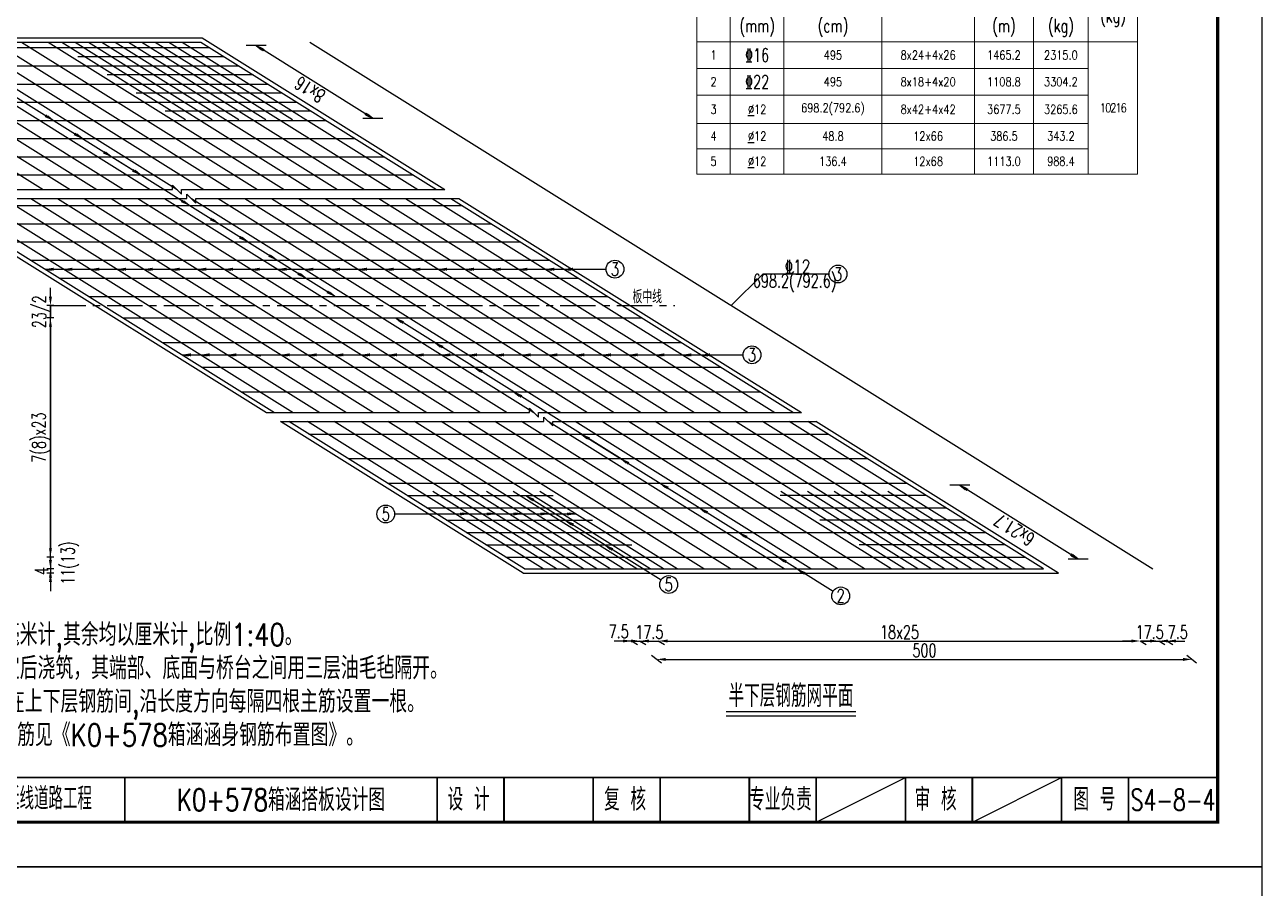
# Model space of a CAD drawing. Header units: millimetres. Extents: x -475 to 1205, y -1212 to 867.
# Drawn here: x -332.6 to -55.2, y -919.9 to -726.3 of the extents above; entities that cross this region are included whole.
import ezdxf
from ezdxf.enums import TextEntityAlignment as Align

# ---------------------------------------------------------------- set-up
doc = ezdxf.new("R2010")
doc.units = ezdxf.units.MM
doc.header["$LTSCALE"] = 0.25
doc.header["$PDMODE"] = 32
doc.header["$PDSIZE"] = 0.5
doc.linetypes.add('CENTER', pattern=[50.8, 31.75, -6.35, 6.35, -6.35])
for name, color, linetype in [('1', 7, 'Continuous'), ('2', 7, 'Continuous'), ('20', 7, 'CENTER'), ('27', 220, 'Continuous'), ('29', 6, 'Continuous'), ('图框', 7, 'Continuous'), ('尺寸标注', 2, 'Continuous'), ('文字', 7, 'Continuous'), ('标注', 4, 'Continuous'), ('结构', 7, 'Continuous'), ('表格', 7, 'Continuous')]:
    doc.layers.add(name, color=color, linetype=linetype)
doc.styles.add('DESIGN', font='romans9_.shx', dxfattribs={"width": 0.8, "bigfont": 'hztxt.shx'})
doc.styles.get("Standard").update_dxf_attribs({"font": 'simplex1.shx', "width": 0.7, "bigfont": 'hztxt.shx'})
doc.styles.add('text', font='romans__.shx', dxfattribs={"width": 0.8, "bigfont": 'hztxt.shx'})
doc.styles.add('钢筋', font='simplex1.shx', dxfattribs={"width": 0.8, "height": 2.2, "bigfont": 'hztxt.shx'})
doc.dimstyles.new('STANDARD-31.249875', dxfattribs={"dimscale": 0, "dimtxt": 3, "dimasz": 2, "dimexe": 0.8, "dimexo": 1, "dimgap": 0.5, "dimtad": 1, "dimdec": 1, "dimlfac": 3.124988, "dimzin": 9, "dimdsep": 46, "dimtxsty": 'Standard', "dimcen": 0.5, "dimclrd": 256, "dimclre": 256, "dimclrt": 7, "dimadec": 0, "dimazin": 2, "dimtfac": 1, "dimtdec": 1, "dimtix": 1, "dimtmove": 2, "dimatfit": 3, "dimfxl": 0, "dimtolj": 1, "dimtzin": 0, "dimlwd": -1, "dimlwe": -1, "dimarcsym": 0})

# ---------------------------------------------------------------- blocks, each defined once
blk = doc.blocks.new('123')
at = {"layer": '图框', "color": 2}
blk.add_lwpolyline([(370.03, 635.68), (370.03, 932.68), (-49.97, 932.68), (-49.97, 635.68)], close=True, dxfattribs=at)
blk = doc.blocks.new('series')
at = {"width": 0.75}
for tag, height, p in [('页码', 4, (-35, -19)), ('图名', 5, (-220, -282)), ('图号', 5, (-20, -282))]:
    blk.add_attdef(tag, text='', height=height, dxfattribs=at).set_placement(p, align=Align.MIDDLE_CENTER)
blk = doc.blocks.new('*T737')
at = {"layer": 'Defpoints', "color": 8, "lineweight": 0}
for p, q in [((0, 0), (7.5, 0)), ((0, 0), (0, -11)), ((7.5, 0), (19.55, 0)), ((19.55, 0), (41.48, 0)), ((41.48, 0), (62.25, 0)), ((62.25, 0), (75.48, 0)), ((75.48, 0), (87.78, 0)), ((87.78, 0), (98.81, 0)), ((98.81, 0), (98.81, -11)), ((7.5, -20.42), (19.55, -20.42)), ((19.55, -20.42), (41.48, -20.42)), ((62.25, -20.42), (75.48, -20.42)), ((75.48, -20.42), (87.78, -20.42))]:
    blk.add_line(p, q, dxfattribs=at)
at = {"layer": '表格', "color": 1, "lineweight": 0}
for p, q in [((0, -11), (7.5, -11)), ((0, -11), (0, -20.42)), ((7.5, -11), (19.55, -11)), ((19.55, -11), (41.48, -11)), ((41.48, -11), (62.25, -11)), ((62.25, -11), (75.48, -11)), ((75.48, -11), (87.78, -11)), ((87.78, -11), (98.81, -11)), ((98.81, -11), (98.81, -20.42)), ((0, -20.42), (0, -26.62)), ((98.81, -20.42), (98.81, -26.62)), ((0, -26.62), (0, -32.62)), ((98.81, -26.62), (98.81, -32.62)), ((0, -32.62), (0, -38.62)), ((98.81, -32.62), (98.81, -38.62)), ((0, -38.62), (0, -44.95)), ((98.81, -38.62), (98.81, -44.95)), ((0, -44.95), (0, -50.62)), ((98.81, -44.95), (98.81, -50.62)), ((0, -50.62), (0, -56.29)), ((98.81, -50.62), (98.81, -56.29)), ((0, -56.29), (7.5, -56.29)), ((7.5, -56.29), (19.55, -56.29)), ((19.55, -56.29), (41.48, -56.29)), ((41.48, -56.29), (62.25, -56.29)), ((62.25, -56.29), (75.48, -56.29)), ((75.48, -56.29), (87.78, -56.29)), ((87.78, -56.29), (98.81, -56.29))]:
    blk.add_line(p, q, dxfattribs=at)
at = {"layer": '表格', "color": 2, "lineweight": 0}
for p, q in [((7.5, -11), (7.5, -20.42)), ((19.55, -11), (19.55, -20.42)), ((41.48, -11), (41.48, -20.42)), ((62.25, -11), (62.25, -20.42)), ((75.48, -11), (75.48, -20.42)), ((87.78, -11), (87.78, -20.42)), ((7.5, -20.42), (7.5, -26.62)), ((19.55, -20.42), (19.55, -26.62)), ((41.48, -20.42), (41.48, -26.62)), ((62.25, -20.42), (62.25, -26.62)), ((75.48, -20.42), (75.48, -26.62)), ((87.78, -20.42), (87.78, -26.62)), ((7.5, -26.62), (7.5, -32.62)), ((19.55, -26.62), (19.55, -32.62)), ((41.48, -26.62), (41.48, -32.62)), ((62.25, -26.62), (62.25, -32.62)), ((75.48, -26.62), (75.48, -32.62)), ((87.78, -26.62), (87.78, -32.62)), ((0, -32.62), (7.5, -32.62)), ((7.5, -32.62), (19.55, -32.62)), ((7.5, -32.62), (7.5, -38.62)), ((19.55, -32.62), (41.48, -32.62)), ((19.55, -32.62), (19.55, -38.62)), ((41.48, -32.62), (62.25, -32.62)), ((41.48, -32.62), (41.48, -38.62)), ((62.25, -32.62), (75.48, -32.62)), ((62.25, -32.62), (62.25, -38.62)), ((75.48, -32.62), (87.78, -32.62)), ((75.48, -32.62), (75.48, -38.62)), ((87.78, -32.62), (87.78, -38.62)), ((0, -38.62), (7.5, -38.62)), ((7.5, -38.62), (19.55, -38.62)), ((7.5, -38.62), (7.5, -44.95)), ((19.55, -38.62), (41.48, -38.62)), ((19.55, -38.62), (19.55, -44.95)), ((41.48, -38.62), (62.25, -38.62)), ((41.48, -38.62), (41.48, -44.95)), ((62.25, -38.62), (75.48, -38.62)), ((62.25, -38.62), (62.25, -44.95)), ((75.48, -38.62), (87.78, -38.62)), ((75.48, -38.62), (75.48, -44.95)), ((87.78, -38.62), (87.78, -44.95)), ((0, -44.95), (7.5, -44.95)), ((7.5, -44.95), (19.55, -44.95)), ((7.5, -44.95), (7.5, -50.62)), ((19.55, -44.95), (41.48, -44.95)), ((19.55, -44.95), (19.55, -50.62)), ((41.48, -44.95), (62.25, -44.95)), ((41.48, -44.95), (41.48, -50.62)), ((62.25, -44.95), (75.48, -44.95)), ((62.25, -44.95), (62.25, -50.62)), ((75.48, -44.95), (87.78, -44.95)), ((75.48, -44.95), (75.48, -50.62)), ((87.78, -44.95), (87.78, -50.62)), ((0, -50.62), (7.5, -50.62)), ((7.5, -50.62), (19.55, -50.62)), ((7.5, -50.62), (7.5, -56.29)), ((19.55, -50.62), (41.48, -50.62)), ((19.55, -50.62), (19.55, -56.29)), ((41.48, -50.62), (62.25, -50.62)), ((41.48, -50.62), (41.48, -56.29)), ((62.25, -50.62), (75.48, -50.62)), ((62.25, -50.62), (62.25, -56.29)), ((75.48, -50.62), (87.78, -50.62)), ((75.48, -50.62), (75.48, -56.29)), ((87.78, -50.62), (87.78, -56.29))]:
    blk.add_line(p, q, dxfattribs=at)
at = {"layer": '表格', "lineweight": 0}
for p, q in [((0, -26.62), (7.5, -26.62)), ((7.5, -26.62), (19.55, -26.62)), ((19.55, -26.62), (41.48, -26.62)), ((62.25, -26.62), (75.48, -26.62)), ((75.48, -26.62), (87.78, -26.62)), ((87.78, -26.62), (98.81, -26.62))]:
    blk.add_line(p, q, dxfattribs=at)
at = {"layer": '表格', "color": 7, "lineweight": 0}
blk.add_line((41.48, -26.62), (62.25, -26.62), dxfattribs=at)
at = {"layer": '表格', "color": 1, "insert": (49.41, -9.5), "char_height": 6, "width": 95.8117, "attachment_point": 8, "style": 'DESIGN'}
blk.add_mtext('材料数量表', dxfattribs=at)
at = {"layer": '表格', "color": 0, "char_height": 3, "attachment_point": 5}
for s, insert, width in [('直径', (13.53, -15.71), 9.0506), ('长度', (30.52, -15.71), 18.9302), ('总长', (68.86, -15.71), 10.232), ('共重', (81.63, -15.71), 9.3035), ('合计\\P(kg)', (93.3, -18.81), 8.0303), ('编号', (3.75, -18.81), 4.5), ('根数', (51.86, -18.81), 17.7651), ('(mm)', (13.53, -23.52), 9.0506), ('(cm)', (30.52, -23.52), 18.9302), ('(m)', (68.86, -23.52), 10.232), ('(kg)', (81.63, -23.52), 9.3035), ('\x8416', (13.53, -29.62), 9.0506), ('\x8422', (13.53, -35.62), 9.0506)]:
    blk.add_mtext(s, dxfattribs=dict(at, insert=insert, width=width))
at = {"layer": '表格', "color": 0, "char_height": 2, "attachment_point": 5, "style": 'text'}
for s, insert, width in [('1', (3.75, -29.62), 4.5), ('495', (30.52, -29.62), 18.9302), ('8x24+4x26', (51.86, -29.62), 17.7651), ('1465.2', (68.86, -29.62), 10.232), ('2315.0', (81.63, -29.62), 9.3035), ('2', (3.75, -35.62), 4.5), ('495', (30.52, -35.62), 18.9302), ('8x18+4x20', (51.86, -35.62), 17.7651), ('1108.8', (68.86, -35.62), 10.232), ('3304.2', (81.63, -35.62), 9.3035), ('3', (3.75, -41.79), 4.5), ('{\\L%%C}12', (13.53, -41.79), 9.0506), ('698.2(792.6)', (30.52, -41.79), 18.9302), ('8x42+4x42', (51.86, -41.79), 17.7651), ('3677.5', (68.86, -41.79), 10.232), ('3265.6', (81.63, -41.79), 9.3035), ('{\\T0.8;10216}', (93.3, -41.45), 8.0303), ('4', (3.75, -47.79), 4.5), ('{\\L%%C}12', (13.53, -47.79), 9.0506), ('48.8', (30.52, -47.79), 18.9302), ('12x66', (51.86, -47.79), 17.7651), ('386.5', (68.86, -47.79), 10.232), ('343.2', (81.63, -47.79), 9.3035), ('5', (3.75, -53.45), 4.5), ('{\\L%%C}12', (13.53, -53.45), 9.0506), ('136.4', (30.52, -53.45), 18.9302), ('12x68', (51.86, -53.45), 17.7651), ('1113.0', (68.86, -53.45), 10.232), ('988.4', (81.63, -53.45), 9.3035)]:
    blk.add_mtext(s, dxfattribs=dict(at, insert=insert, width=width))
blk = doc.blocks.new('*D759')
at = {"layer": 'Defpoints', "color": 0}
for p in [(-316.86, -789.26), (-326.86, -792.02), (-324.61, -792.02)]:
    blk.add_point(p, dxfattribs=at)
at = {"layer": '标注'}
for p, q in [((-326.86, -787.26), (-326.86, -785.26)), ((-326.06, -789.26), (-327.66, -789.26)), ((-326.86, -789.26), (-326.86, -792.02)), ((-326.06, -792.02), (-327.66, -792.02)), ((-326.86, -794.02), (-326.86, -796.02))]:
    blk.add_line(p, q, dxfattribs=at)
for points in [[(-327.19, -787.26), (-326.52, -787.26), (-326.86, -789.26)], [(-327.19, -794.02), (-326.52, -794.02), (-326.86, -792.02)]]:
    blk.add_solid(points, dxfattribs=at)
at = {"layer": '标注', "color": 7, "insert": (-328.86, -790.64), "char_height": 3, "attachment_point": 5, "rotation": 90}
blk.add_mtext('\\A1;23/2', dxfattribs=at)
blk = doc.blocks.new('*D760')
at = {"layer": 'Defpoints', "color": 0}
for p in [(-310.63, -792.02), (-326.86, -845.66), (-324.61, -845.66)]:
    blk.add_point(p, dxfattribs=at)
at = {"layer": '标注'}
for p, q in [((-326.06, -792.02), (-327.66, -792.02)), ((-326.86, -794.02), (-326.86, -843.66)), ((-326.06, -845.66), (-327.66, -845.66))]:
    blk.add_line(p, q, dxfattribs=at)
for points in [[(-327.19, -794.02), (-326.52, -794.02), (-326.86, -792.02)], [(-327.19, -843.66), (-326.52, -843.66), (-326.86, -845.66)]]:
    blk.add_solid(points, dxfattribs=at)
at = {"layer": '标注', "color": 7, "insert": (-328.96, -818.84), "char_height": 3, "attachment_point": 5, "rotation": 90}
blk.add_mtext('\\A1;7(8)x23', dxfattribs=at)
blk = doc.blocks.new('*D738')
at = {"layer": 'Defpoints', "color": 0}
for p in [(-324.61, -845.66), (-326.86, -848.3), (-324.61, -848.3)]:
    blk.add_point(p, dxfattribs=at)
at = {"layer": '标注'}
for p, q in [((-326.86, -843.66), (-326.86, -841.66)), ((-326.06, -845.66), (-327.66, -845.66)), ((-326.86, -845.66), (-326.86, -848.3)), ((-326.06, -848.3), (-327.66, -848.3)), ((-326.86, -850.3), (-326.86, -852.3))]:
    blk.add_line(p, q, dxfattribs=at)
for points in [[(-327.19, -843.66), (-326.52, -843.66), (-326.86, -845.66)], [(-327.19, -850.3), (-326.52, -850.3), (-326.86, -848.3)]]:
    blk.add_solid(points, dxfattribs=at)
at = {"layer": '标注', "color": 7, "insert": (-322.48, -846.98), "char_height": 3, "attachment_point": 5, "rotation": 90}
blk.add_mtext('\\A1;11(13)', dxfattribs=at)
blk = doc.blocks.new('*D739')
at = {"layer": 'Defpoints', "color": 0}
for p in [(-324.61, -848.3), (-326.86, -849.26), (-324.61, -849.26)]:
    blk.add_point(p, dxfattribs=at)
at = {"layer": '标注'}
for p, q in [((-326.86, -846.3), (-326.86, -844.3)), ((-326.06, -848.3), (-327.66, -848.3)), ((-326.86, -848.3), (-326.86, -849.26)), ((-326.06, -849.26), (-327.66, -849.26)), ((-326.86, -851.26), (-326.86, -853.26))]:
    blk.add_line(p, q, dxfattribs=at)
for points in [[(-327.19, -846.3), (-326.52, -846.3), (-326.86, -848.3)], [(-327.19, -851.26), (-326.52, -851.26), (-326.86, -849.26)]]:
    blk.add_solid(points, dxfattribs=at)
at = {"layer": '标注', "color": 7, "insert": (-328.86, -848.78), "char_height": 3, "attachment_point": 5, "rotation": 90}
blk.add_mtext('\\A1;4', dxfattribs=at)
blk = doc.blocks.new('*D740')
at = {"layer": 'Defpoints', "color": 0}
for p in [(-194.92, -865.45), (-74.92, -865.45), (-70.9, -868.59)]:
    blk.add_point(p, dxfattribs=at)
at = {"layer": '标注'}
for p, q in [((-192.09, -867.67), (-189.88, -869.39)), ((-72.09, -867.67), (-69.88, -869.39)), ((-188.9, -868.59), (-72.9, -868.59))]:
    blk.add_line(p, q, dxfattribs=at)
for points in [[(-188.9, -868.26), (-188.9, -868.93), (-190.9, -868.59)], [(-72.9, -868.26), (-72.9, -868.93), (-70.9, -868.59)]]:
    blk.add_solid(points, dxfattribs=at)
at = {"layer": '标注', "color": 7, "insert": (-130.9, -866.59), "char_height": 3, "attachment_point": 5}
blk.add_mtext('\\A1;500', dxfattribs=at)
blk = doc.blocks.new('*D761')
at = {"layer": 'Defpoints', "color": 0}
for p in [(-220.84, -849.26), (-219.03, -849.26), (-194.68, -864.47)]:
    blk.add_point(p, dxfattribs=at)
at = {"layer": '标注'}
for p, q in [((-198.5, -864.47), (-200.5, -864.47)), ((-196.57, -864.42), (-195.21, -865.27)), ((-196.5, -864.47), (-194.68, -864.47)), ((-194.76, -864.42), (-193.4, -865.27)), ((-192.68, -864.47), (-190.68, -864.47))]:
    blk.add_line(p, q, dxfattribs=at)
for points in [[(-198.5, -864.13), (-198.5, -864.8), (-196.5, -864.47)], [(-192.68, -864.13), (-192.68, -864.8), (-194.68, -864.47)]]:
    blk.add_solid(points, dxfattribs=at)
at = {"layer": '标注', "color": 7, "insert": (-199.46, -862.35), "char_height": 3, "attachment_point": 5}
blk.add_mtext('\\A1;7.5', dxfattribs=at)
blk = doc.blocks.new('*D741')
at = {"layer": 'Defpoints', "color": 0}
for p in [(-219.03, -849.26), (-214.84, -849.26), (-190.5, -864.47)]:
    blk.add_point(p, dxfattribs=at)
at = {"layer": '标注'}
for p, q in [((-196.68, -864.47), (-198.68, -864.47)), ((-194.76, -864.42), (-193.4, -865.27)), ((-194.68, -864.47), (-190.5, -864.47)), ((-190.57, -864.42), (-189.21, -865.27)), ((-188.5, -864.47), (-186.5, -864.47))]:
    blk.add_line(p, q, dxfattribs=at)
for points in [[(-196.68, -864.13), (-196.68, -864.8), (-194.68, -864.47)], [(-188.5, -864.13), (-188.5, -864.8), (-190.5, -864.47)]]:
    blk.add_solid(points, dxfattribs=at)
at = {"layer": '标注', "color": 7, "insert": (-192.59, -862.47), "char_height": 3, "attachment_point": 5}
blk.add_mtext('\\A1;17.5', dxfattribs=at)
blk = doc.blocks.new('*D742')
at = {"layer": 'Defpoints', "color": 0}
for p in [(-214.84, -849.26), (-106.84, -849.26), (-82.5, -864.47)]:
    blk.add_point(p, dxfattribs=at)
at = {"layer": '标注'}
for p, q in [((-190.57, -864.42), (-189.21, -865.27)), ((-188.5, -864.47), (-84.5, -864.47)), ((-82.57, -864.42), (-81.22, -865.27))]:
    blk.add_line(p, q, dxfattribs=at)
for points in [[(-188.5, -864.13), (-188.5, -864.8), (-190.5, -864.47)], [(-84.5, -864.13), (-84.5, -864.8), (-82.5, -864.47)]]:
    blk.add_solid(points, dxfattribs=at)
at = {"layer": '标注', "color": 7, "insert": (-136.5, -862.47), "char_height": 3, "attachment_point": 5}
blk.add_mtext('\\A1;18x25', dxfattribs=at)
blk = doc.blocks.new('*D743')
at = {"layer": 'Defpoints', "color": 0}
for p in [(-106.84, -849.26), (-102.65, -849.26), (-78.31, -864.47)]:
    blk.add_point(p, dxfattribs=at)
at = {"layer": '标注'}
for p, q in [((-84.5, -864.47), (-86.5, -864.47)), ((-82.57, -864.42), (-81.22, -865.27)), ((-82.5, -864.47), (-78.31, -864.47)), ((-78.38, -864.42), (-77.03, -865.27)), ((-76.31, -864.47), (-74.31, -864.47))]:
    blk.add_line(p, q, dxfattribs=at)
for points in [[(-84.5, -864.13), (-84.5, -864.8), (-82.5, -864.47)], [(-76.31, -864.13), (-76.31, -864.8), (-78.31, -864.47)]]:
    blk.add_solid(points, dxfattribs=at)
at = {"layer": '标注', "color": 7, "insert": (-80.4, -862.47), "char_height": 3, "attachment_point": 5}
blk.add_mtext('\\A1;17.5', dxfattribs=at)
blk = doc.blocks.new('*D744')
at = {"layer": 'Defpoints', "color": 0}
for p in [(-102.65, -849.26), (-100.84, -849.26), (-76.5, -864.47)]:
    blk.add_point(p, dxfattribs=at)
at = {"layer": '标注'}
for p, q in [((-80.31, -864.47), (-82.31, -864.47)), ((-78.38, -864.42), (-77.03, -865.27)), ((-78.31, -864.47), (-76.5, -864.47)), ((-76.57, -864.42), (-75.22, -865.27)), ((-74.5, -864.47), (-72.5, -864.47))]:
    blk.add_line(p, q, dxfattribs=at)
for points in [[(-80.31, -864.13), (-80.31, -864.8), (-78.31, -864.47)], [(-74.5, -864.13), (-74.5, -864.8), (-76.5, -864.47)]]:
    blk.add_solid(points, dxfattribs=at)
at = {"layer": '标注', "color": 7, "insert": (-74.11, -862.49), "char_height": 3, "attachment_point": 5}
blk.add_mtext('\\A1;7.5', dxfattribs=at)

msp = doc.modelspace()

# ---------------------------------------------------------------- linework, layer by layer
for points, const_width in [([(-65.166, -628.085), (-445.166, -628.085), (-445.166, -905.085), (-65.166, -905.085), (-65.166, -628.085)], 0.7), ([(-445.166, -895.085), (-65.166, -895.085)], 0.4), ([(-170.166, -905.085), (-170.166, -895.085)], 0.4), ([(-155.166, -905.085), (-155.166, -895.085)], 0.4), ([(-135.166, -905.085), (-135.166, -895.085)], 0.4), ([(-120.166, -905.085), (-120.166, -895.085)], 0.4), ([(-100.166, -905.085), (-100.166, -895.085)], 0.4), ([(-85.166, -905.085), (-85.166, -895.085)], 0.4)]:
    msp.add_lwpolyline(points, dxfattribs=dict(const_width=const_width))
at = {"layer": '1'}
for p, q in [((-328.104, -781.097), (-326.604, -781.308)), ((-323.916, -781.097), (-322.416, -781.308)), ((-317.916, -781.097), (-316.416, -781.308)), ((-311.916, -781.097), (-310.416, -781.308)), ((-305.916, -781.097), (-304.416, -781.308)), ((-299.916, -781.097), (-298.416, -781.308)), ((-293.916, -781.097), (-292.416, -781.308)), ((-287.916, -781.097), (-286.416, -781.308)), ((-281.916, -781.097), (-280.416, -781.308)), ((-275.916, -781.097), (-274.416, -781.308)), ((-269.916, -781.097), (-268.416, -781.308)), ((-263.916, -781.097), (-262.416, -781.308)), ((-257.916, -781.097), (-256.416, -781.308)), ((-251.916, -781.097), (-250.416, -781.308)), ((-245.916, -781.097), (-244.416, -781.308)), ((-239.916, -781.097), (-238.416, -781.308)), ((-233.916, -781.097), (-232.416, -781.308)), ((-227.916, -781.097), (-226.416, -781.308)), ((-221.916, -781.097), (-220.416, -781.308)), ((-215.916, -781.097), (-214.416, -781.308)), ((-211.728, -781.097), (-210.228, -781.308))]:
    msp.add_line(p, q, dxfattribs=at)
at = {"layer": '2'}
for p, q in [((-412.877, -729.257), (-292.877, -729.257)), ((-292.877, -729.257), (-238.466, -763.257)), ((-280.707, -730.965), (-279.323, -731.582)), ((-280.707, -730.965), (-279.547, -731.939)), ((-254.598, -747.278), (-255.759, -746.304)), ((-254.59, -747.286), (-255.75, -746.312)), ((-326.303, -747.737), (-327.463, -746.763)), ((-254.59, -747.286), (-255.973, -746.669)), ((-319.774, -751.817), (-320.934, -750.843)), ((-313.244, -755.897), (-314.404, -754.923)), ((-306.715, -759.977), (-307.875, -759.003)), ((-299.466, -763.257), (-299.466, -762.257)), ((-299.466, -762.257), (-297.466, -764.257)), ((-358.466, -763.257), (-299.466, -763.257)), ((-355.265, -765.257), (-278.45, -813.257)), ((-355.265, -765.257), (-296.265, -765.257)), ((-297.466, -764.257), (-297.466, -763.257)), ((-297.466, -763.257), (-238.466, -763.257)), ((-296.265, -765.257), (-296.265, -764.257)), ((-296.265, -764.257), (-294.265, -766.257)), ((-294.265, -766.257), (-294.265, -765.257)), ((-294.265, -765.257), (-235.265, -765.257)), ((-235.265, -765.257), (-158.45, -813.257)), ((-295.768, -766.817), (-296.929, -765.843)), ((-289.239, -770.897), (-290.4, -769.923)), ((-282.71, -774.977), (-283.87, -774.003)), ((-276.18, -779.057), (-277.341, -778.083)), ((-328.104, -781.097), (-326.604, -781.308)), ((-328.104, -781.097), (-323.916, -781.097)), ((-323.916, -781.097), (-322.416, -781.308)), ((-317.916, -781.097), (-316.416, -781.308)), ((-311.916, -781.097), (-310.416, -781.308)), ((-305.916, -781.097), (-304.416, -781.308)), ((-299.916, -781.097), (-298.416, -781.308)), ((-293.916, -781.097), (-292.416, -781.308)), ((-287.916, -781.097), (-286.416, -781.308)), ((-281.916, -781.097), (-280.416, -781.308)), ((-275.916, -781.097), (-274.416, -781.308)), ((-269.651, -783.137), (-270.812, -782.163)), ((-269.916, -781.097), (-268.416, -781.308)), ((-263.916, -781.097), (-262.416, -781.308)), ((-257.916, -781.097), (-256.416, -781.308)), ((-251.916, -781.097), (-250.416, -781.308)), ((-245.916, -781.097), (-244.416, -781.308)), ((-239.916, -781.097), (-238.416, -781.308)), ((-233.916, -781.097), (-232.416, -781.308)), ((-227.916, -781.097), (-226.416, -781.308)), ((-221.916, -781.097), (-220.416, -781.308)), ((-215.916, -781.097), (-214.416, -781.308)), ((-211.727, -781.097), (-210.227, -781.308)), ((-263.122, -787.217), (-264.282, -786.243)), ((-326.857, -792.017), (-326.857, -789.257)), ((-326.857, -845.657), (-326.857, -792.017)), ((-249.44, -792.017), (-248.28, -792.99)), ((-240.606, -797.537), (-239.446, -798.51)), ((-297.378, -800.297), (-295.878, -800.508)), ((-297.378, -800.297), (-293.19, -800.297)), ((-293.19, -800.297), (-291.69, -800.508)), ((-287.19, -800.297), (-285.69, -800.508)), ((-281.19, -800.297), (-279.69, -800.508)), ((-275.19, -800.297), (-273.69, -800.508)), ((-269.19, -800.297), (-267.69, -800.508)), ((-263.19, -800.297), (-261.69, -800.508)), ((-257.19, -800.297), (-255.69, -800.508)), ((-251.19, -800.297), (-249.69, -800.508)), ((-245.19, -800.297), (-243.69, -800.508)), ((-239.19, -800.297), (-237.69, -800.508)), ((-233.19, -800.297), (-231.69, -800.508)), ((-227.19, -800.297), (-225.69, -800.508)), ((-221.19, -800.297), (-219.69, -800.508)), ((-215.19, -800.297), (-213.69, -800.508)), ((-209.19, -800.297), (-207.69, -800.508)), ((-203.19, -800.297), (-201.69, -800.508)), ((-197.19, -800.297), (-195.69, -800.508)), ((-191.19, -800.297), (-189.69, -800.508)), ((-185.19, -800.297), (-183.69, -800.508)), ((-181.001, -800.297), (-179.501, -800.508)), ((-231.773, -803.057), (-230.612, -804.031)), ((-222.939, -808.577), (-221.778, -809.551)), ((-219.45, -813.257), (-219.45, -812.257)), ((-219.45, -812.257), (-217.45, -814.257)), ((-278.45, -813.257), (-219.45, -813.257)), ((-220.838, -849.257), (-275.249, -815.257)), ((-275.249, -815.257), (-216.249, -815.257)), ((-217.45, -814.257), (-217.45, -813.257)), ((-217.45, -813.257), (-158.45, -813.257)), ((-216.249, -815.257), (-216.249, -814.257)), ((-216.249, -814.257), (-214.249, -816.257)), ((-214.249, -816.257), (-214.249, -815.257)), ((-214.249, -815.257), (-155.249, -815.257)), ((-100.838, -849.257), (-155.249, -815.257)), ((-207.768, -818.057), (-206.608, -819.031)), ((-198.934, -823.577), (-197.774, -824.551)), ((-190.1, -829.097), (-188.94, -830.071)), ((-122.943, -829.549), (-121.782, -830.522)), ((-220.183, -831.857), (-219.023, -832.831)), ((-181.267, -834.617), (-180.106, -835.591)), ((-233.058, -835.997), (-234.558, -835.786)), ((-227.058, -835.997), (-228.558, -835.787)), ((-221.058, -835.997), (-222.558, -835.787)), ((-215.058, -835.997), (-216.558, -835.787)), ((-211.35, -837.377), (-210.189, -838.351)), ((-209.058, -835.997), (-210.558, -835.787)), ((-172.433, -840.137), (-171.272, -841.111)), ((-202.516, -842.897), (-201.355, -843.871)), ((-163.599, -845.658), (-162.439, -846.631)), ((-159.374, -848.298), (-158.214, -849.271)), ((-220.838, -849.257), (-100.838, -849.257)), ((-175.366, -881.257), (-146.31, -881.257))]:
    msp.add_line(p, q, dxfattribs=at)
at = {"layer": '20'}
msp.add_line((-326.857, -789.257), (-186.857, -789.257), dxfattribs=at)
at = {"layer": '27'}
msp.add_line((-175.366, -880.257), (-146.31, -880.257), dxfattribs=at)
at = {"layer": '29'}
for points in [[(-409.529, -730.217), (-293.152, -730.217)], [(-407.609, -731.417), (-291.232, -731.417)], [(-381.341, -730.217), (-328.466, -763.257)], [(-375.34, -730.217), (-322.466, -763.257)], [(-369.341, -730.217), (-316.466, -763.257)], [(-363.341, -730.217), (-310.466, -763.257)], [(-357.341, -730.217), (-304.466, -763.257)], [(-351.341, -730.217), (-298.466, -763.257)], [(-345.341, -730.217), (-292.466, -763.257)], [(-339.341, -730.217), (-286.466, -763.257)], [(-333.341, -730.217), (-280.466, -763.257)], [(-327.341, -730.217), (-274.466, -763.257)], [(-324.341, -730.217), (-296.586, -747.56)], [(-321.341, -730.217), (-268.466, -763.257)], [(-318.341, -730.217), (-290.586, -747.56)], [(-315.341, -730.217), (-262.466, -763.257)], [(-312.341, -730.217), (-284.586, -747.56)], [(-309.341, -730.217), (-256.466, -763.257)], [(-306.341, -730.217), (-278.586, -747.56)], [(-303.341, -730.217), (-250.466, -763.257)], [(-300.341, -730.217), (-272.586, -747.56)], [(-297.341, -730.217), (-244.466, -763.257)], [(-293.152, -730.217), (-240.277, -763.257)], [(-268.696, -730.217), (-79.729, -848.297)], [(-287.967, -733.457), (-320.694, -733.457)], [(-401.079, -735.497), (-284.702, -735.497)], [(-281.438, -737.537), (-314.165, -737.537)], [(-394.55, -739.577), (-278.173, -739.577)], [(-274.908, -741.617), (-307.636, -741.617)], [(-388.021, -743.657), (-271.644, -743.657)], [(-268.379, -745.697), (-301.106, -745.697)], [(-381.491, -747.737), (-265.114, -747.737)], [(-374.962, -751.817), (-258.585, -751.817)], [(-368.433, -755.897), (-252.056, -755.897)], [(-361.903, -759.977), (-245.526, -759.977)], [(-353.453, -765.257), (-276.638, -813.257)], [(-349.265, -765.257), (-272.45, -813.257)], [(-343.265, -765.257), (-266.45, -813.257)], [(-337.265, -765.257), (-260.45, -813.257)], [(-331.265, -765.257), (-254.45, -813.257)], [(-325.265, -765.257), (-248.45, -813.257)], [(-319.265, -765.257), (-242.45, -813.257)], [(-313.265, -765.257), (-236.45, -813.257)], [(-307.265, -765.257), (-230.45, -813.257)], [(-301.265, -765.257), (-224.45, -813.257)], [(-295.265, -765.257), (-218.45, -813.257)], [(-289.265, -765.257), (-212.45, -813.257)], [(-283.265, -765.257), (-206.45, -813.257)], [(-277.265, -765.257), (-200.45, -813.257)], [(-271.265, -765.257), (-194.45, -813.257)], [(-265.265, -765.257), (-188.45, -813.257)], [(-259.265, -765.257), (-182.45, -813.257)], [(-253.265, -765.257), (-176.45, -813.257)], [(-247.265, -765.257), (-170.45, -813.257)], [(-241.265, -765.257), (-164.45, -813.257)], [(-237.077, -765.257), (-160.261, -813.257)], [(-350.957, -766.817), (-234.58, -766.817)], [(-344.428, -770.897), (-228.051, -770.897)], [(-337.898, -774.977), (-221.521, -774.977)], [(-331.369, -779.057), (-214.992, -779.057)], [(-324.84, -783.137), (-208.463, -783.137)], [(-318.31, -787.217), (-201.933, -787.217)], [(-310.629, -792.017), (-194.252, -792.017)], [(-301.795, -797.537), (-185.418, -797.537)], [(-292.961, -803.057), (-176.584, -803.057)], [(-284.127, -808.577), (-167.75, -808.577)], [(-220.562, -848.297), (-273.437, -815.257)], [(-216.374, -848.297), (-269.249, -815.257)], [(-210.374, -848.297), (-263.249, -815.257)], [(-204.374, -848.297), (-257.249, -815.257)], [(-198.374, -848.297), (-251.249, -815.257)], [(-192.374, -848.297), (-245.249, -815.257)], [(-186.374, -848.297), (-239.249, -815.257)], [(-180.374, -848.297), (-233.249, -815.257)], [(-174.374, -848.297), (-227.249, -815.257)], [(-168.374, -848.297), (-221.249, -815.257)], [(-162.374, -848.297), (-215.249, -815.257)], [(-156.374, -848.297), (-209.249, -815.257)], [(-150.374, -848.297), (-203.249, -815.257)], [(-144.374, -848.297), (-197.249, -815.257)], [(-138.374, -848.297), (-191.249, -815.257)], [(-132.374, -848.297), (-185.249, -815.257)], [(-126.374, -848.297), (-179.249, -815.257)], [(-120.374, -848.297), (-173.249, -815.257)], [(-114.374, -848.297), (-167.249, -815.257)], [(-108.374, -848.297), (-161.249, -815.257)], [(-104.186, -848.297), (-157.06, -815.257)], [(-268.956, -818.057), (-152.58, -818.057)], [(-260.122, -823.577), (-143.746, -823.577)], [(-251.289, -829.097), (-134.912, -829.097)], [(-246.872, -831.857), (-214.145, -831.857)], [(-213.374, -848.297), (-241.128, -830.955)], [(-207.374, -848.297), (-235.128, -830.955)], [(-201.374, -848.297), (-229.128, -830.955)], [(-195.374, -848.297), (-223.128, -830.955)], [(-189.374, -848.297), (-217.128, -830.955)], [(-130.495, -831.857), (-163.222, -831.857)], [(-135.374, -848.297), (-163.128, -830.955)], [(-129.374, -848.297), (-157.128, -830.955)], [(-123.374, -848.297), (-151.128, -830.955)], [(-117.374, -848.297), (-145.128, -830.955)], [(-111.374, -848.297), (-139.128, -830.955)], [(-242.455, -834.617), (-126.078, -834.617)], [(-238.038, -837.377), (-205.311, -837.377)], [(-121.661, -837.377), (-154.388, -837.377)], [(-233.621, -840.137), (-117.244, -840.137)], [(-229.204, -842.897), (-196.477, -842.897)], [(-112.827, -842.897), (-145.555, -842.897)], [(-224.787, -845.657), (-108.41, -845.657)], [(-220.562, -848.297), (-104.186, -848.297)]]:
    msp.add_lwpolyline(points, dxfattribs=at)
at = {"layer": '图框', "const_width": 0.4}
for points in [[(-310.166, -905.085), (-310.166, -895.085)], [(-240.166, -905.085), (-240.166, -895.085)], [(-225.166, -905.085), (-225.166, -895.085)], [(-205.166, -905.085), (-205.166, -895.085)], [(-190.166, -905.085), (-190.166, -895.085)], [(-170.166, -905.085), (-170.166, -895.085)]]:
    msp.add_lwpolyline(points, dxfattribs=at)
at = {"layer": '标注'}
for p, q in [((-306.715, -759.977), (-354.341, -730.217)), ((-278.457, -730.965), (-282.957, -730.965)), ((-254.59, -747.286), (-280.707, -730.965)), ((-252.34, -747.286), (-256.84, -747.286)), ((-263.122, -787.217), (-311.772, -756.817)), ((-323.916, -781.097), (-211.727, -781.097)), ((-211.727, -781.097), (-202.292, -781.097)), ((-174.212, -789.257), (-167.141, -782.186)), ((-152.284, -782.186), (-167.141, -782.186)), ((-249.44, -792.017), (-198.102, -824.097)), ((-293.19, -800.297), (-181.001, -800.297)), ((-181.001, -800.297), (-171.566, -800.297)), ((-207.768, -818.057), (-159.374, -848.298)), ((-120.693, -829.549), (-125.193, -829.549)), ((-96.441, -846.109), (-122.943, -829.549)), ((-122.943, -829.549), (-121.559, -830.165)), ((-220.183, -831.857), (-189.935, -850.759)), ((-209.058, -835.997), (-249.682, -835.997)), ((-94.191, -846.109), (-98.691, -846.109)), ((-96.441, -846.109), (-97.825, -845.493)), ((-96.441, -846.109), (-97.602, -845.135)), ((-159.374, -848.298), (-151.372, -853.298))]:
    msp.add_line(p, q, dxfattribs=at)
for centre in [(-200.292, -781.097), (-150.284, -782.186), (-169.566, -800.297), (-251.682, -835.997), (-188.239, -851.819), (-149.676, -854.357)]:
    msp.add_circle(centre, 2, dxfattribs=at)
for points in [[(-279.187, -732.308), (-278.834, -731.743), (-280.707, -730.965)], [(-256.109, -745.943), (-256.462, -746.508), (-254.59, -747.286)], [(-327.814, -746.402), (-328.167, -746.967), (-326.294, -747.744)], [(-321.284, -750.482), (-321.638, -751.047), (-319.765, -751.824)], [(-314.755, -754.562), (-315.108, -755.127), (-313.235, -755.905)], [(-308.227, -758.641), (-308.58, -759.206), (-306.707, -759.984)], [(-297.279, -765.482), (-297.632, -766.047), (-295.76, -766.824)], [(-290.75, -769.562), (-291.103, -770.127), (-289.231, -770.904)], [(-284.22, -773.642), (-284.574, -774.207), (-282.701, -774.984)], [(-277.691, -777.722), (-278.044, -778.287), (-276.172, -779.064)], [(-326.104, -780.763), (-326.104, -781.43), (-328.104, -781.097)], [(-321.916, -780.763), (-321.916, -781.43), (-323.916, -781.097)], [(-315.916, -780.763), (-315.916, -781.43), (-317.916, -781.097)], [(-309.916, -780.763), (-309.916, -781.43), (-311.916, -781.097)], [(-303.916, -780.763), (-303.916, -781.43), (-305.916, -781.097)], [(-297.916, -780.763), (-297.916, -781.43), (-299.916, -781.097)], [(-291.916, -780.763), (-291.916, -781.43), (-293.916, -781.097)], [(-285.916, -780.763), (-285.916, -781.43), (-287.916, -781.097)], [(-279.916, -780.763), (-279.916, -781.43), (-281.916, -781.097)], [(-273.916, -780.763), (-273.916, -781.43), (-275.916, -781.097)], [(-271.162, -781.802), (-271.515, -782.367), (-269.642, -783.144)], [(-267.916, -780.763), (-267.916, -781.43), (-269.916, -781.097)], [(-261.916, -780.763), (-261.916, -781.43), (-263.916, -781.097)], [(-255.916, -780.763), (-255.916, -781.43), (-257.916, -781.097)], [(-249.916, -780.763), (-249.916, -781.43), (-251.916, -781.097)], [(-243.916, -780.763), (-243.916, -781.43), (-245.916, -781.097)], [(-237.916, -780.763), (-237.916, -781.43), (-239.916, -781.097)], [(-231.916, -780.763), (-231.916, -781.43), (-233.916, -781.097)], [(-225.916, -780.763), (-225.916, -781.43), (-227.916, -781.097)], [(-219.916, -780.763), (-219.916, -781.43), (-221.916, -781.097)], [(-213.916, -780.763), (-213.916, -781.43), (-215.916, -781.097)], [(-209.728, -780.763), (-209.728, -781.43), (-211.728, -781.097)], [(-264.632, -785.882), (-264.986, -786.447), (-263.113, -787.224)], [(-247.921, -793.359), (-247.567, -792.794), (-249.44, -792.017)], [(-239.087, -798.879), (-238.734, -798.314), (-240.606, -797.537)], [(-295.378, -799.964), (-295.378, -800.63), (-297.378, -800.297)], [(-291.19, -799.964), (-291.19, -800.63), (-293.19, -800.297)], [(-285.19, -799.964), (-285.19, -800.63), (-287.19, -800.297)], [(-273.19, -799.964), (-273.19, -800.63), (-275.19, -800.297)], [(-267.189, -799.964), (-267.189, -800.63), (-269.189, -800.297)], [(-261.19, -799.964), (-261.19, -800.63), (-263.19, -800.297)], [(-255.189, -799.964), (-255.189, -800.63), (-257.189, -800.297)], [(-249.189, -799.964), (-249.189, -800.63), (-251.189, -800.297)], [(-243.189, -799.964), (-243.189, -800.63), (-245.189, -800.297)], [(-237.189, -799.964), (-237.189, -800.63), (-239.189, -800.297)], [(-231.189, -799.964), (-231.189, -800.63), (-233.189, -800.297)], [(-225.19, -799.964), (-225.19, -800.63), (-227.19, -800.297)], [(-219.189, -799.964), (-219.189, -800.63), (-221.189, -800.297)], [(-213.19, -799.964), (-213.19, -800.63), (-215.19, -800.297)], [(-207.19, -799.964), (-207.19, -800.63), (-209.19, -800.297)], [(-201.19, -799.964), (-201.19, -800.63), (-203.19, -800.297)], [(-195.19, -799.964), (-195.19, -800.63), (-197.19, -800.297)], [(-189.19, -799.964), (-189.19, -800.63), (-191.19, -800.297)], [(-183.19, -799.964), (-183.19, -800.63), (-185.19, -800.297)], [(-179.001, -799.964), (-179.001, -800.63), (-181.001, -800.297)], [(-230.253, -804.399), (-229.9, -803.834), (-231.773, -803.057)], [(-221.419, -809.919), (-221.066, -809.354), (-222.939, -808.577)], [(-206.248, -819.4), (-205.894, -818.834), (-207.767, -818.057)], [(-197.415, -824.92), (-197.061, -824.354), (-198.934, -823.577)], [(-188.581, -830.44), (-188.228, -829.874), (-190.1, -829.097)], [(-121.423, -830.891), (-121.07, -830.326), (-122.943, -829.549)], [(-218.664, -833.2), (-218.311, -832.634), (-220.183, -831.857)], [(-179.747, -835.96), (-179.394, -835.394), (-181.267, -834.617)], [(-235.058, -835.664), (-235.058, -836.331), (-233.058, -835.997)], [(-229.058, -835.664), (-229.058, -836.331), (-227.058, -835.997)], [(-223.058, -835.664), (-223.058, -836.331), (-221.058, -835.997)], [(-217.058, -835.664), (-217.058, -836.331), (-215.058, -835.997)], [(-209.83, -838.72), (-209.477, -838.154), (-211.35, -837.377)], [(-211.058, -835.664), (-211.058, -836.331), (-209.058, -835.997)], [(-170.913, -841.48), (-170.56, -840.915), (-172.433, -840.137)], [(-200.996, -844.24), (-200.643, -843.675), (-202.516, -842.897)], [(-162.079, -847), (-161.726, -846.435), (-163.599, -845.658)], [(-97.942, -844.774), (-98.295, -845.339), (-96.423, -846.116)], [(-157.855, -849.64), (-157.502, -849.075), (-159.374, -848.297)]]:
    msp.add_solid(points, dxfattribs=at)
at = {"layer": '结构'}
for p, q in [((-155.166, -905.085), (-135.166, -895.085)), ((-120.166, -905.085), (-100.166, -895.085))]:
    msp.add_line(p, q, dxfattribs=at)

# ---------------------------------------------------------------- block references
ref = msp.add_blockref('series', (-55.166, -618.085))
ref.add_attrib('页码', '第  2  页    共  2  页', dxfattribs={"height": 4, "width": 0.75}).set_placement((-90.166, -637.085), align=Align.MIDDLE_CENTER)
ref.add_attrib('图名', 'K0+578箱涵搭板设计图', dxfattribs={"height": 5, "width": 0.75}).set_placement((-275.166, -900.085), align=Align.MIDDLE_CENTER)
ref.add_attrib('图号', 'S4-8-4', dxfattribs={"height": 4.8, "width": 0.7}).set_placement((-75.166, -900.085), align=Align.MIDDLE_CENTER)
msp.add_blockref('*T737', (-181.943, -703.465))
at = {"layer": '标注'}
for p in [(-425.191, -1550.766), (-425.191, -1847.766)]:
    msp.add_blockref('123', p, dxfattribs=at)

# ---------------------------------------------------------------- texts
at = {"width": 0.7}
for s, p in [('专业负责', (-163.176, -899.991)), ('审 核', (-128.402, -899.991)), ('图 号', (-92.783, -899.991))]:
    msp.add_text(s, height=5, dxfattribs=at).set_placement(p, align=Align.MIDDLE_CENTER)
at = {"layer": '图框'}
for s, width, p in [('佛山市禅城区南庄二桥北延线道路工程', 0.65, (-345.166, -899.771)), ('设 计', 0.7, (-233.121, -899.991)), ('复 核', 0.7, (-198.026, -899.991))]:
    msp.add_text(s, height=5, dxfattribs=dict(at, width=width)).set_placement(p, align=Align.MIDDLE_CENTER)
at = {"layer": '尺寸标注', "color": 7, "linetype": 'Continuous', "insert": (-381.175, -853.04), "char_height": 5, "width": 172.73634, "attachment_point": 1, "line_spacing_factor": 0.9, "style": 'DESIGN'}
msp.add_mtext('注\\P1、本图尺寸钢筋直径以毫米计,其余均以厘米计,比例1:40。\\P2、搭板须在桥头回填稳定后浇筑{\\A1;，其端部、底面与桥台之间用三层油毛毡隔开}。\\P3、4号钢筋为架立筋,设在上下层钢筋间,沿长度方向每隔四根主筋设置一根。\\P4、6号钢筋为搭板预埋钢筋见《K0+578箱涵涵身钢筋布置图》。', dxfattribs=at)
at = {"layer": '文字', "width": 0.7}
for s, rotation, p in [('8x16', 147.99966, (-267.913, -739.55)), ('6x21.7', 147.99984, (-109.957, -838.253))]:
    msp.add_text(s, height=3, rotation=rotation, dxfattribs=at).set_placement(p, align=Align.CENTER)
for s, p in [('3', (-200.292, -781.097)), ('3', (-150.284, -782.186)), ('3', (-169.566, -800.297)), ('5', (-251.682, -835.997)), ('5', (-188.239, -851.819)), ('2', (-149.676, -854.357))]:
    msp.add_text(s, height=3, dxfattribs=at).set_placement(p, align=Align.MIDDLE)
at = {"layer": '文字', "style": '钢筋', "width": 0.75}
msp.add_text('%%13212', height=3, dxfattribs=at).set_placement((-159.366, -780.5), align=Align.MIDDLE)
at = {"layer": '文字', "width": 0.7}
for s, height, p in [('698.2(792.6)', 3, (-160.012, -785.224)), ('半下层钢筋网平面', 5, (-160.838, -879.257))]:
    msp.add_text(s, height=height, dxfattribs=at).set_placement(p, align=Align.CENTER)
msp.add_text('板中线', height=3, dxfattribs=at).set_placement((-196.357, -788.757))

# ---------------------------------------------------------------- dimensions: what is measured, and where the dimension line sits
at = {"layer": '标注'}
for base, p1, p2, text, picture, middle in [((-326.857, -792.017), (-316.858, -789.257), (-324.607, -792.017), '23/2', '*D759', (-328.857, -790.637)), ((-326.857, -845.657), (-310.629, -792.017), (-324.607, -845.657), '7(8)x23', '*D760', (-328.957, -818.837)), ((-326.857, -849.257), (-324.607, -848.297), (-324.607, -849.257), '4', '*D739', (-328.857, -848.777))]:
    dim = msp.add_linear_dim(base=base, p1=p1, p2=p2, angle=90, text=text, dimstyle='STANDARD-31.249875', override={"dimscale": 1, "dimfxl": 0.8, "dimarcsym": 2}, dxfattribs=at)
    dim.commit()
    dim.dimension.update_dxf_attribs({"geometry": picture, "text_midpoint": middle})
dim = msp.add_linear_dim(base=(-326.857, -848.297), p1=(-324.607, -845.657), p2=(-324.607, -848.297), angle=90, text='11(13)', dimstyle='STANDARD-31.249875', override={"dimscale": 1, "dimfxl": 0.8, "dimarcsym": 2}, dxfattribs=at)
dim.commit()
dim.dimension.update_dxf_attribs({"geometry": '*D738', "text_midpoint": (-322.48, -846.977), "dimtype": 160})
for base, p1, p2, picture, middle in [((-194.684, -864.468), (-220.838, -849.257), (-219.026, -849.257), '*D761', (-199.46, -862.35)), ((-76.495, -864.468), (-102.649, -849.257), (-100.838, -849.257), '*D744', (-74.109, -862.49))]:
    dim = msp.add_linear_dim(base=base, p1=p1, p2=p2, text='7.5', dimstyle='STANDARD-31.249875', override={"dimscale": 1, "dimfxl": 0.8, "dimarcsym": 2}, dxfattribs=at)
    dim.commit()
    dim.dimension.update_dxf_attribs({"geometry": picture, "text_midpoint": middle, "dimtype": 160})
for base, p1, p2, text, override, picture, middle in [((-190.495, -864.468), (-219.026, -849.257), (-214.838, -849.257), '17.5', {"dimscale": 1, "dimfxl": 0.8, "dimarcsym": 2}, '*D741', (-192.589, -862.468)), ((-82.495, -864.468), (-214.838, -849.257), (-106.838, -849.257), '18x25', {"dimscale": 1, "dimfxl": 0.8, "dimarcsym": 2}, '*D742', (-136.495, -862.468)), ((-78.307, -864.468), (-106.838, -849.257), (-102.649, -849.257), '17.5', {"dimscale": 1, "dimfxl": 0.8, "dimarcsym": 2}, '*D743', (-80.401, -862.468)), ((-70.903, -868.592), (-194.925, -865.45), (-74.925, -865.45), '500', {"dimscale": 1}, '*D740', (-130.903, -866.592))]:
    dim = msp.add_linear_dim(base=base, p1=p1, p2=p2, text=text, dimstyle='STANDARD-31.249875', override=override, dxfattribs=at)
    dim.commit()
    dim.dimension.update_dxf_attribs({"geometry": picture, "text_midpoint": middle})

doc.saveas('drawing.dxf')
